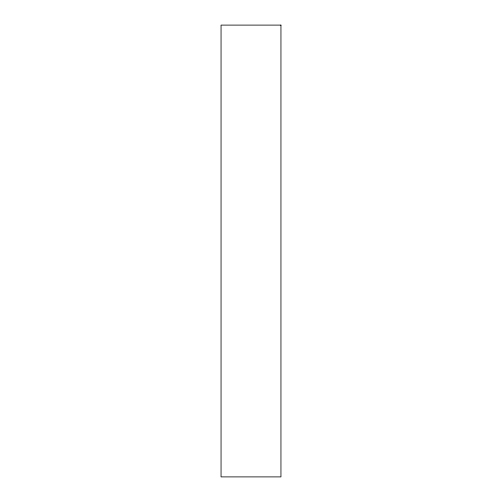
<?xml version="1.0" encoding="UTF-8"?>
<svg xmlns="http://www.w3.org/2000/svg" width="502" height="502" viewBox="0 0 502 502"><rect width="100%" height="100%" fill="white"/><g stroke="black" fill="none" stroke-linecap="round" stroke-linejoin="round"><path stroke-width="0.75" d="M280.951 25.1L221.049 25.1L221.049 476.9L280.951 476.9L280.951 25.1"/></g></svg>
